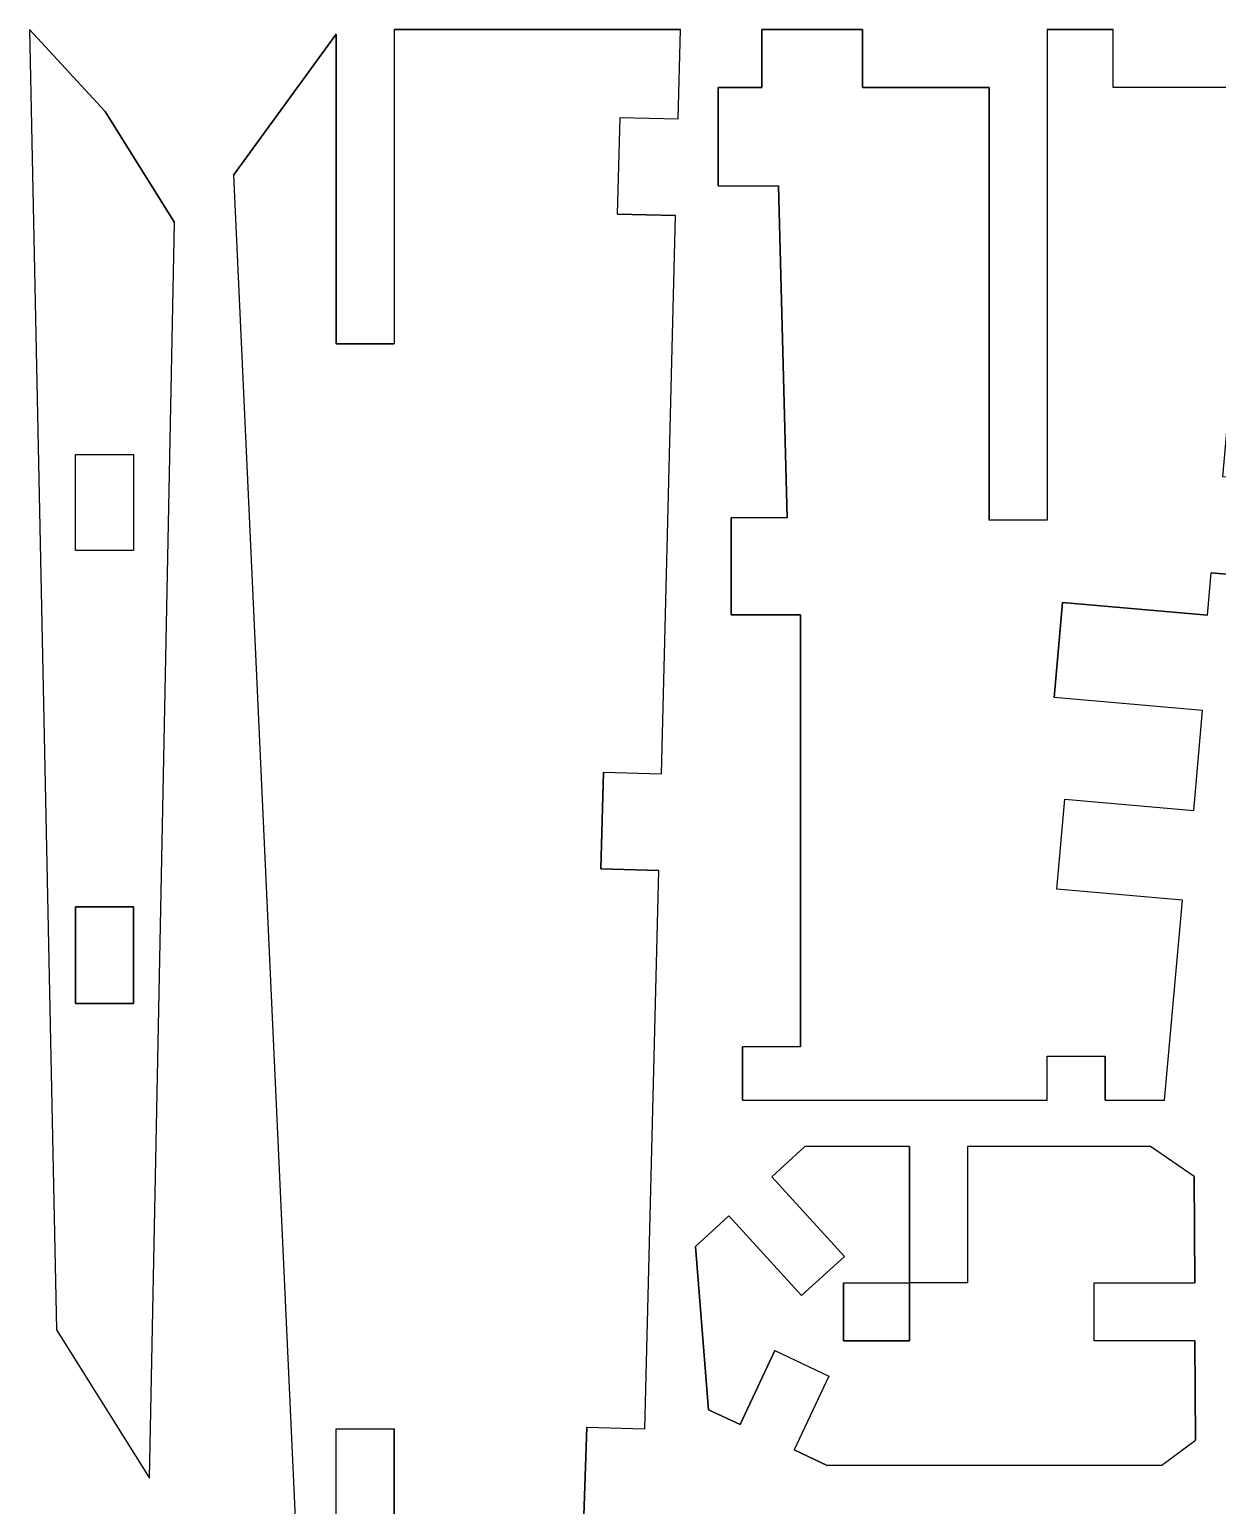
# Model space of a CAD drawing. Extents: x -17.1 to 17.1, y -14.2 to 14.2.
# Drawn here: x -8.4 to -2.26, y 6.28 to 13.91 of the extents above; entities that cross this region are included whole.
import ezdxf

# ---------------------------------------------------------------- set-up
doc = ezdxf.new("R2010")
doc.units = 0
doc.header["$MEASUREMENT"] = 0
doc.layers.add('CAMADA_1', color=7, linetype='CONTINUOUS')

msp = doc.modelspace()

# ---------------------------------------------------------------- linework, layer by layer
at = {"layer": 'CAMADA_1', "color": 250}
for points, knots in [([(-7.64882, 12.91219), (-7.64882, 12.91219), (-7.77868, 6.42175), (-7.77868, 6.42175), (-7.77868, 6.42175), (-7.77868, 6.42175), (-8.25842, 7.18819), (-8.25842, 7.18819), (-8.25842, 7.18819), (-8.25842, 7.18819), (-8.39862, 13.90974), (-8.39862, 13.90974), (-8.39862, 13.90974), (-8.39862, 13.90974), (-8.00844, 13.48672), (-8.00844, 13.48672), (-8.00844, 13.48672), (-8.00844, 13.48672), (-7.64882, 12.91219), (-7.64882, 12.91219)], [0, 0, 0, 0, 0.1666667, 0.1666667, 0.1666667, 0.1666667, 0.3333333, 0.3333333, 0.3333333, 0.3333333, 0.5, 0.5, 0.5, 0.5, 0.6666667, 0.6666667, 0.6666667, 0.6666667, 1, 1, 1, 1]), ([(-5.51903, 6.6852), (-5.51903, 6.6852), (-5.53512, 6.17777), (-5.53512, 6.17777), (-5.53512, 6.17777), (-5.53512, 6.17777), (-6.51478, 6.17777), (-6.51478, 6.17777), (-6.51478, 6.17777), (-6.51478, 6.17777), (-6.51478, 6.67779), (-6.51478, 6.67779), (-6.51478, 6.67779), (-6.51478, 6.67779), (-6.81482, 6.67779), (-6.81482, 6.67779), (-6.81482, 6.67779), (-6.81482, 6.67779), (-6.81478, 6.17777), (-6.81478, 6.17777), (-6.81478, 6.17777), (-6.81478, 6.17777), (-7.02391, 6.17777), (-7.02391, 6.17777), (-7.02391, 6.17777), (-7.02391, 6.17777), (-7.34483, 13.15776), (-7.34483, 13.15776), (-7.34483, 13.15776), (-7.34483, 13.15776), (-6.81478, 13.88494), (-6.81478, 13.88494), (-6.81478, 13.88494), (-6.81478, 13.88494), (-6.81478, 12.28499), (-6.81478, 12.28499), (-6.81478, 12.28499), (-6.81478, 12.28499), (-6.51482, 12.28499), (-6.51482, 12.28499), (-6.51482, 12.28499), (-6.51482, 12.28499), (-6.51478, 13.90974), (-6.51478, 13.90974), (-6.51478, 13.90974), (-6.51478, 13.90974), (-5.03491, 13.90974), (-5.03491, 13.90974), (-5.03491, 13.90974), (-5.03491, 13.90974), (-5.0473, 13.44809), (-5.0473, 13.44809), (-5.0473, 13.44809), (-5.0473, 13.44809), (-5.34719, 13.45571), (-5.34719, 13.45571), (-5.34719, 13.45571), (-5.34719, 13.45571), (-5.35986, 12.95586), (-5.35986, 12.95586), (-5.35986, 12.95586), (-5.35986, 12.95586), (-5.05996, 12.94824), (-5.05996, 12.94824), (-5.05996, 12.94824), (-5.05996, 12.94824), (-5.13316, 10.06284), (-5.13316, 10.06284), (-5.13316, 10.06284), (-5.13316, 10.06284), (-5.43306, 10.07046), (-5.43306, 10.07046), (-5.43306, 10.07046), (-5.43306, 10.07046), (-5.44576, 9.57064), (-5.44576, 9.57064), (-5.44576, 9.57064), (-5.44576, 9.57064), (-5.14586, 9.56302), (-5.14586, 9.56302), (-5.14586, 9.56302), (-5.14586, 9.56302), (-5.21917, 6.67762), (-5.21917, 6.67762), (-5.21917, 6.67762), (-5.21917, 6.67762), (-5.51903, 6.6852), (-5.51903, 6.6852)], [0, 0, 0, 0, 0.0434783, 0.0434783, 0.0434783, 0.0434783, 0.0869565, 0.0869565, 0.0869565, 0.0869565, 0.1304348, 0.1304348, 0.1304348, 0.1304348, 0.173913, 0.173913, 0.173913, 0.173913, 0.2173913, 0.2173913, 0.2173913, 0.2173913, 0.2608696, 0.2608696, 0.2608696, 0.2608696, 0.3043478, 0.3043478, 0.3043478, 0.3043478, 0.3478261, 0.3478261, 0.3478261, 0.3478261, 0.3913043, 0.3913043, 0.3913043, 0.3913043, 0.4347826, 0.4347826, 0.4347826, 0.4347826, 0.4782609, 0.4782609, 0.4782609, 0.4782609, 0.5217391, 0.5217391, 0.5217391, 0.5217391, 0.5652174, 0.5652174, 0.5652174, 0.5652174, 0.6086957, 0.6086957, 0.6086957, 0.6086957, 0.6521739, 0.6521739, 0.6521739, 0.6521739, 0.6956522, 0.6956522, 0.6956522, 0.6956522, 0.7391304, 0.7391304, 0.7391304, 0.7391304, 0.7826087, 0.7826087, 0.7826087, 0.7826087, 0.826087, 0.826087, 0.826087, 0.826087, 0.8695652, 0.8695652, 0.8695652, 0.8695652, 0.9130435, 0.9130435, 0.9130435, 0.9130435, 1, 1, 1, 1]), ([(-2.09829, 13.11176), (-2.09829, 13.11176), (-2.23139, 11.59799), (-2.23139, 11.59799), (-2.23139, 11.59799), (-2.23139, 11.59799), (-1.95922, 11.57403), (-1.95922, 11.57403), (-1.95922, 11.57403), (-1.95922, 11.57403), (-2.00311, 11.07524), (-2.00311, 11.07524), (-2.00311, 11.07524), (-2.00311, 11.07524), (-2.29228, 11.10068), (-2.29228, 11.10068), (-2.29228, 11.10068), (-2.29228, 11.10068), (-2.31151, 10.88224), (-2.31151, 10.88224), (-2.31151, 10.88224), (-2.31151, 10.88224), (-3.06081, 10.9481), (-3.06081, 10.9481), (-3.06081, 10.9481), (-3.06081, 10.9481), (-3.10402, 10.45703), (-3.10402, 10.45703), (-3.10402, 10.45703), (-3.10402, 10.45703), (-2.33698, 10.38958), (-2.33698, 10.38958), (-2.33698, 10.38958), (-2.33698, 10.38958), (-2.38238, 9.87329), (-2.38238, 9.87329), (-2.38238, 9.87329), (-2.38238, 9.87329), (-3.04842, 9.93185), (-3.04842, 9.93185), (-3.04842, 9.93185), (-3.04842, 9.93185), (-3.08935, 9.4665), (-3.08935, 9.4665), (-3.08935, 9.4665), (-3.08935, 9.4665), (-2.44097, 9.40949), (-2.44097, 9.40949), (-2.44097, 9.40949), (-2.44097, 9.40949), (-2.53287, 8.37529), (-2.53287, 8.37529), (-2.53287, 8.37529), (-2.53287, 8.37529), (-2.83926, 8.37529), (-2.83926, 8.37529), (-2.83926, 8.37529), (-2.83926, 8.37529), (-2.83933, 8.52014), (-2.83933, 8.52014), (-2.83933, 8.52014), (-2.83933, 8.52014), (-2.83926, 8.60396), (-2.83926, 8.60396), (-2.83926, 8.60396), (-2.83926, 8.60396), (-3.13926, 8.60396), (-3.13926, 8.60396), (-3.13926, 8.60396), (-3.13926, 8.60396), (-3.13926, 8.37526), (-3.13926, 8.37526), (-3.13926, 8.37526), (-3.13926, 8.37526), (-4.71389, 8.37519), (-4.71389, 8.37519), (-4.71389, 8.37519), (-4.71389, 8.37519), (-4.71389, 8.65148), (-4.71389, 8.65148), (-4.71389, 8.65148), (-4.71389, 8.65148), (-4.41399, 8.65148), (-4.41399, 8.65148), (-4.41399, 8.65148), (-4.41399, 8.65148), (-4.41413, 10.88509), (-4.41413, 10.88509), (-4.41413, 10.88509), (-4.41413, 10.88509), (-4.77188, 10.88509), (-4.77188, 10.88509), (-4.77188, 10.88509), (-4.77188, 10.88509), (-4.77192, 11.38491), (-4.77192, 11.38491), (-4.77192, 11.38491), (-4.77192, 11.38491), (-4.48363, 11.38494), (-4.48363, 11.38494), (-4.48363, 11.38494), (-4.48363, 11.38494), (-4.52737, 13.10191), (-4.52737, 13.10191), (-4.52737, 13.10191), (-4.52737, 13.10191), (-4.84043, 13.10191), (-4.84043, 13.10191), (-4.84043, 13.10191), (-4.84043, 13.10191), (-4.84046, 13.60974), (-4.84046, 13.60974), (-4.84046, 13.60974), (-4.84046, 13.60974), (-4.6144, 13.60974), (-4.6144, 13.60974), (-4.6144, 13.60974), (-4.6144, 13.60974), (-4.6144, 13.90974), (-4.6144, 13.90974), (-4.6144, 13.90974), (-4.6144, 13.90974), (-4.09395, 13.90977), (-4.09395, 13.90977), (-4.09395, 13.90977), (-4.09395, 13.90977), (-4.09395, 13.60977), (-4.09395, 13.60977), (-4.09395, 13.60977), (-4.09395, 13.60977), (-3.43955, 13.60981), (-3.43955, 13.60981), (-3.43955, 13.60981), (-3.43955, 13.60981), (-3.43941, 11.37454), (-3.43941, 11.37454), (-3.43941, 11.37454), (-3.43941, 11.37454), (-3.13962, 11.37454), (-3.13962, 11.37454), (-3.13962, 11.37454), (-3.13962, 11.37454), (-3.13962, 13.90977), (-3.13962, 13.90977), (-3.13962, 13.90977), (-3.13962, 13.90977), (-2.7989, 13.90977), (-2.7989, 13.90977), (-2.7989, 13.90977), (-2.7989, 13.90977), (-2.7989, 13.60984), (-2.7989, 13.60984), (-2.7989, 13.60984), (-2.7989, 13.60984), (-2.04851, 13.60931), (-2.04851, 13.60931), (-2.04851, 13.60931), (-2.04851, 13.60931), (-1.78371, 13.58603), (-1.78371, 13.58603), (-1.78371, 13.58603), (-1.78371, 13.58603), (-1.82749, 13.08794), (-1.82749, 13.08794), (-1.82749, 13.08794), (-1.82749, 13.08794), (-2.09829, 13.11176), (-2.09829, 13.11176)], [0, 0, 0, 0, 0.0232558, 0.0232558, 0.0232558, 0.0232558, 0.0465116, 0.0465116, 0.0465116, 0.0465116, 0.0697674, 0.0697674, 0.0697674, 0.0697674, 0.0930233, 0.0930233, 0.0930233, 0.0930233, 0.1162791, 0.1162791, 0.1162791, 0.1162791, 0.1395349, 0.1395349, 0.1395349, 0.1395349, 0.1627907, 0.1627907, 0.1627907, 0.1627907, 0.1860465, 0.1860465, 0.1860465, 0.1860465, 0.2093023, 0.2093023, 0.2093023, 0.2093023, 0.2325581, 0.2325581, 0.2325581, 0.2325581, 0.255814, 0.255814, 0.255814, 0.255814, 0.2790698, 0.2790698, 0.2790698, 0.2790698, 0.3023256, 0.3023256, 0.3023256, 0.3023256, 0.3255814, 0.3255814, 0.3255814, 0.3255814, 0.3488372, 0.3488372, 0.3488372, 0.3488372, 0.372093, 0.372093, 0.372093, 0.372093, 0.3953488, 0.3953488, 0.3953488, 0.3953488, 0.4186047, 0.4186047, 0.4186047, 0.4186047, 0.4418605, 0.4418605, 0.4418605, 0.4418605, 0.4651163, 0.4651163, 0.4651163, 0.4651163, 0.4883721, 0.4883721, 0.4883721, 0.4883721, 0.5116279, 0.5116279, 0.5116279, 0.5116279, 0.5348837, 0.5348837, 0.5348837, 0.5348837, 0.5581395, 0.5581395, 0.5581395, 0.5581395, 0.5813953, 0.5813953, 0.5813953, 0.5813953, 0.6046512, 0.6046512, 0.6046512, 0.6046512, 0.627907, 0.627907, 0.627907, 0.627907, 0.6511628, 0.6511628, 0.6511628, 0.6511628, 0.6744186, 0.6744186, 0.6744186, 0.6744186, 0.6976744, 0.6976744, 0.6976744, 0.6976744, 0.7209302, 0.7209302, 0.7209302, 0.7209302, 0.744186, 0.744186, 0.744186, 0.744186, 0.7674419, 0.7674419, 0.7674419, 0.7674419, 0.7906977, 0.7906977, 0.7906977, 0.7906977, 0.8139535, 0.8139535, 0.8139535, 0.8139535, 0.8372093, 0.8372093, 0.8372093, 0.8372093, 0.8604651, 0.8604651, 0.8604651, 0.8604651, 0.8837209, 0.8837209, 0.8837209, 0.8837209, 0.9069767, 0.9069767, 0.9069767, 0.9069767, 0.9302326, 0.9302326, 0.9302326, 0.9302326, 0.9534884, 0.9534884, 0.9534884, 0.9534884, 1, 1, 1, 1]), ([(-8.1607, 11.21649), (-8.1607, 11.21649), (-7.8607, 11.21649), (-7.8607, 11.21649), (-7.8607, 11.21649), (-7.8607, 11.21649), (-7.8607, 11.71267), (-7.8607, 11.71267), (-7.8607, 11.71267), (-7.8607, 11.71267), (-8.1607, 11.71267), (-8.1607, 11.71267), (-8.1607, 11.71267), (-8.1607, 11.71267), (-8.1607, 11.21649), (-8.1607, 11.21649)], [0, 0, 0, 0, 0.2, 0.2, 0.2, 0.2, 0.4, 0.4, 0.4, 0.4, 0.6, 0.6, 0.6, 0.6, 1, 1, 1, 1]), ([(-7.8607, 8.87486), (-7.8607, 8.87486), (-7.8607, 9.37485), (-7.8607, 9.37485), (-7.8607, 9.37485), (-7.8607, 9.37485), (-8.1607, 9.37485), (-8.1607, 9.37485), (-8.1607, 9.37485), (-8.1607, 9.37485), (-8.1607, 8.87486), (-8.1607, 8.87486), (-8.1607, 8.87486), (-8.1607, 8.87486), (-7.8607, 8.87486), (-7.8607, 8.87486)], [0, 0, 0, 0, 0.2, 0.2, 0.2, 0.2, 0.4, 0.4, 0.4, 0.4, 0.6, 0.6, 0.6, 0.6, 1, 1, 1, 1]), ([(-4.72705, 6.69871), (-4.72705, 6.69871), (-4.88929, 6.77442), (-4.88929, 6.77442), (-4.88929, 6.77442), (-4.88929, 6.77442), (-4.95734, 7.61939), (-4.95734, 7.61939), (-4.95734, 7.61939), (-4.95734, 7.61939), (-4.78434, 7.77765), (-4.78434, 7.77765), (-4.78434, 7.77765), (-4.78434, 7.77765), (-4.40937, 7.36557), (-4.40937, 7.36557), (-4.40937, 7.36557), (-4.40937, 7.36557), (-4.18726, 7.56729), (-4.18726, 7.56729), (-4.18726, 7.56729), (-4.18726, 7.56729), (-4.56293, 7.98014), (-4.56293, 7.98014), (-4.56293, 7.98014), (-4.56293, 7.98014), (-4.39173, 8.13678), (-4.39173, 8.13678), (-4.39173, 8.13678), (-4.39173, 8.13678), (-3.8512, 8.13678), (-3.8512, 8.13678), (-3.8512, 8.13678), (-3.8512, 8.13678), (-3.8511, 7.43225), (-3.8511, 7.43225), (-3.8511, 7.43225), (-3.8511, 7.43225), (-4.19185, 7.43225), (-4.19185, 7.43225), (-4.19185, 7.43225), (-4.19185, 7.43225), (-4.19181, 7.13224), (-4.19181, 7.13224), (-4.19181, 7.13224), (-4.19181, 7.13224), (-3.85117, 7.13224), (-3.85117, 7.13224), (-3.85117, 7.13224), (-3.85117, 7.13224), (-3.8511, 7.43225), (-3.8511, 7.43225), (-3.8511, 7.43225), (-3.8511, 7.43225), (-3.5511, 7.43225), (-3.5511, 7.43225), (-3.5511, 7.43225), (-3.5511, 7.43225), (-3.5512, 8.13685), (-3.5512, 8.13685), (-3.5512, 8.13685), (-3.5512, 8.13685), (-2.60495, 8.13695), (-2.60495, 8.13695), (-2.60495, 8.13695), (-2.60495, 8.13695), (-2.38033, 7.98089), (-2.38033, 7.98089), (-2.38033, 7.98089), (-2.38033, 7.98089), (-2.37635, 7.43225), (-2.37635, 7.43225), (-2.37635, 7.43225), (-2.37635, 7.43225), (-2.8968, 7.43225), (-2.8968, 7.43225), (-2.8968, 7.43225), (-2.8968, 7.43225), (-2.8968, 7.13224), (-2.8968, 7.13224), (-2.8968, 7.13224), (-2.8968, 7.13224), (-2.37635, 7.13224), (-2.37635, 7.13224), (-2.37635, 7.13224), (-2.37635, 7.13224), (-2.37285, 6.61863), (-2.37285, 6.61863), (-2.37285, 6.61863), (-2.37285, 6.61863), (-2.54635, 6.48842), (-2.54635, 6.48842), (-2.54635, 6.48842), (-2.54635, 6.48842), (-4.27612, 6.48821), (-4.27612, 6.48821), (-4.27612, 6.48821), (-4.27612, 6.48821), (-4.44673, 6.56783), (-4.44673, 6.56783), (-4.44673, 6.56783), (-4.44673, 6.56783), (-4.26734, 6.9495), (-4.26734, 6.9495), (-4.26734, 6.9495), (-4.26734, 6.9495), (-4.54727, 7.08109), (-4.54727, 7.08109), (-4.54727, 7.08109), (-4.54727, 7.08109), (-4.72705, 6.69871), (-4.72705, 6.69871)], [0, 0, 0, 0, 0.0344828, 0.0344828, 0.0344828, 0.0344828, 0.0689655, 0.0689655, 0.0689655, 0.0689655, 0.1034483, 0.1034483, 0.1034483, 0.1034483, 0.137931, 0.137931, 0.137931, 0.137931, 0.1724138, 0.1724138, 0.1724138, 0.1724138, 0.2068966, 0.2068966, 0.2068966, 0.2068966, 0.2413793, 0.2413793, 0.2413793, 0.2413793, 0.2758621, 0.2758621, 0.2758621, 0.2758621, 0.3103448, 0.3103448, 0.3103448, 0.3103448, 0.3448276, 0.3448276, 0.3448276, 0.3448276, 0.3793103, 0.3793103, 0.3793103, 0.3793103, 0.4137931, 0.4137931, 0.4137931, 0.4137931, 0.4482759, 0.4482759, 0.4482759, 0.4482759, 0.4827586, 0.4827586, 0.4827586, 0.4827586, 0.5172414, 0.5172414, 0.5172414, 0.5172414, 0.5517241, 0.5517241, 0.5517241, 0.5517241, 0.5862069, 0.5862069, 0.5862069, 0.5862069, 0.6206897, 0.6206897, 0.6206897, 0.6206897, 0.6551724, 0.6551724, 0.6551724, 0.6551724, 0.6896552, 0.6896552, 0.6896552, 0.6896552, 0.7241379, 0.7241379, 0.7241379, 0.7241379, 0.7586207, 0.7586207, 0.7586207, 0.7586207, 0.7931034, 0.7931034, 0.7931034, 0.7931034, 0.8275862, 0.8275862, 0.8275862, 0.8275862, 0.862069, 0.862069, 0.862069, 0.862069, 0.8965517, 0.8965517, 0.8965517, 0.8965517, 0.9310345, 0.9310345, 0.9310345, 0.9310345, 1, 1, 1, 1])]:
    msp.add_open_spline(points, degree=3, knots=knots, dxfattribs=at)
for points in [[(-8.39862, 13.90974), (-8.39862, 13.90974), (-8.25842, 7.18819), (-8.25842, 7.18819)], [(-8.00844, 13.48672), (-8.00844, 13.48672), (-8.39862, 13.90974), (-8.39862, 13.90974)], [(-7.34483, 13.15776), (-7.34483, 13.15776), (-6.81478, 13.88494), (-6.81478, 13.88494)], [(-6.81478, 13.88494), (-6.81478, 13.88494), (-6.81478, 12.28499), (-6.81478, 12.28499)], [(-6.51478, 13.90974), (-6.51478, 13.90974), (-6.51482, 12.28499), (-6.51482, 12.28499)], [(-6.51478, 13.90974), (-6.51478, 13.90974), (-5.03491, 13.90974), (-5.03491, 13.90974)], [(-5.0473, 13.44809), (-5.0473, 13.44809), (-5.03491, 13.90974), (-5.03491, 13.90974)], [(-4.6144, 13.90974), (-4.6144, 13.90974), (-4.09395, 13.90977), (-4.09395, 13.90977)], [(-4.6144, 13.60974), (-4.6144, 13.60974), (-4.6144, 13.90974), (-4.6144, 13.90974)], [(-4.09395, 13.90977), (-4.09395, 13.90977), (-4.09395, 13.60977), (-4.09395, 13.60977)], [(-3.13962, 13.90977), (-3.13962, 13.90977), (-2.7989, 13.90977), (-2.7989, 13.90977)], [(-3.13962, 13.90977), (-3.13962, 13.90977), (-3.13962, 11.37454), (-3.13962, 11.37454)], [(-2.7989, 13.60984), (-2.7989, 13.60984), (-2.7989, 13.90977), (-2.7989, 13.90977)], [(-4.84043, 13.10191), (-4.84043, 13.10191), (-4.84046, 13.60974), (-4.84046, 13.60974)], [(-4.84046, 13.60974), (-4.84046, 13.60974), (-4.6144, 13.60974), (-4.6144, 13.60974)], [(-4.09395, 13.60977), (-4.09395, 13.60977), (-3.43955, 13.60981), (-3.43955, 13.60981)], [(-3.43955, 13.60981), (-3.43955, 13.60981), (-3.43941, 11.37454), (-3.43941, 11.37454)], [(-2.04851, 13.60931), (-2.04851, 13.60931), (-2.7989, 13.60984), (-2.7989, 13.60984)], [(-8.00844, 13.48672), (-8.00844, 13.48672), (-7.64882, 12.91219), (-7.64882, 12.91219)], [(-5.35986, 12.95586), (-5.35986, 12.95586), (-5.34719, 13.45571), (-5.34719, 13.45571)], [(-5.34719, 13.45571), (-5.34719, 13.45571), (-5.0473, 13.44809), (-5.0473, 13.44809)], [(-7.34483, 13.15776), (-7.34483, 13.15776), (-7.02391, 6.17777), (-7.02391, 6.17777)], [(-4.84043, 13.10191), (-4.84043, 13.10191), (-4.52737, 13.10191), (-4.52737, 13.10191)], [(-4.48363, 11.38494), (-4.48363, 11.38494), (-4.52737, 13.10191), (-4.52737, 13.10191)], [(-7.77868, 6.42175), (-7.77868, 6.42175), (-7.64882, 12.91219), (-7.64882, 12.91219)], [(-5.35986, 12.95586), (-5.35986, 12.95586), (-5.05996, 12.94824), (-5.05996, 12.94824)], [(-5.13316, 10.06284), (-5.13316, 10.06284), (-5.05996, 12.94824), (-5.05996, 12.94824)], [(-6.81478, 12.28499), (-6.81478, 12.28499), (-6.51482, 12.28499), (-6.51482, 12.28499)], [(-8.1607, 11.21649), (-8.1607, 11.21649), (-8.1607, 11.71267), (-8.1607, 11.71267)], [(-8.1607, 11.71267), (-8.1607, 11.71267), (-7.8607, 11.71267), (-7.8607, 11.71267)], [(-7.8607, 11.71267), (-7.8607, 11.71267), (-7.8607, 11.21649), (-7.8607, 11.21649)], [(-4.48363, 11.38494), (-4.48363, 11.38494), (-4.77192, 11.38491), (-4.77192, 11.38491)], [(-4.77188, 10.88509), (-4.77188, 10.88509), (-4.77192, 11.38491), (-4.77192, 11.38491)], [(-3.13962, 11.37454), (-3.13962, 11.37454), (-3.43941, 11.37454), (-3.43941, 11.37454)], [(-7.8607, 11.21649), (-7.8607, 11.21649), (-8.1607, 11.21649), (-8.1607, 11.21649)], [(-2.31151, 10.88224), (-2.31151, 10.88224), (-2.29228, 11.10068), (-2.29228, 11.10068)], [(-2.00311, 11.07524), (-2.00311, 11.07524), (-2.29228, 11.10068), (-2.29228, 11.10068)], [(-3.06081, 10.9481), (-3.06081, 10.9481), (-3.10402, 10.45703), (-3.10402, 10.45703)], [(-2.31151, 10.88224), (-2.31151, 10.88224), (-3.06081, 10.9481), (-3.06081, 10.9481)], [(-4.41413, 10.88509), (-4.41413, 10.88509), (-4.77188, 10.88509), (-4.77188, 10.88509)], [(-4.41399, 8.65148), (-4.41399, 8.65148), (-4.41413, 10.88509), (-4.41413, 10.88509)], [(-2.33698, 10.38958), (-2.33698, 10.38958), (-3.10402, 10.45703), (-3.10402, 10.45703)], [(-2.38238, 9.87329), (-2.38238, 9.87329), (-2.33698, 10.38958), (-2.33698, 10.38958)], [(-5.43306, 10.07046), (-5.43306, 10.07046), (-5.44576, 9.57064), (-5.44576, 9.57064)], [(-5.43306, 10.07046), (-5.43306, 10.07046), (-5.13316, 10.06284), (-5.13316, 10.06284)], [(-3.08935, 9.4665), (-3.08935, 9.4665), (-3.04842, 9.93185), (-3.04842, 9.93185)], [(-3.04842, 9.93185), (-3.04842, 9.93185), (-2.38238, 9.87329), (-2.38238, 9.87329)], [(-5.44576, 9.57064), (-5.44576, 9.57064), (-5.14586, 9.56302), (-5.14586, 9.56302)], [(-5.21917, 6.67762), (-5.21917, 6.67762), (-5.14586, 9.56302), (-5.14586, 9.56302)], [(-2.44097, 9.40949), (-2.44097, 9.40949), (-3.08935, 9.4665), (-3.08935, 9.4665)], [(-2.53287, 8.37529), (-2.53287, 8.37529), (-2.44097, 9.40949), (-2.44097, 9.40949)], [(-7.8607, 9.37485), (-7.8607, 9.37485), (-8.1607, 9.37485), (-8.1607, 9.37485)], [(-8.1607, 9.37485), (-8.1607, 9.37485), (-8.1607, 8.87486), (-8.1607, 8.87486)], [(-7.8607, 8.87486), (-7.8607, 8.87486), (-7.8607, 9.37485), (-7.8607, 9.37485)], [(-8.1607, 8.87486), (-8.1607, 8.87486), (-7.8607, 8.87486), (-7.8607, 8.87486)], [(-4.41399, 8.65148), (-4.41399, 8.65148), (-4.71389, 8.65148), (-4.71389, 8.65148)], [(-4.71389, 8.37519), (-4.71389, 8.37519), (-4.71389, 8.65148), (-4.71389, 8.65148)], [(-3.13926, 8.60396), (-3.13926, 8.60396), (-2.83926, 8.60396), (-2.83926, 8.60396)], [(-3.13926, 8.37526), (-3.13926, 8.37526), (-3.13926, 8.60396), (-3.13926, 8.60396)], [(-2.83933, 8.52014), (-2.83933, 8.52014), (-2.83926, 8.60396), (-2.83926, 8.60396)], [(-2.83926, 8.37529), (-2.83926, 8.37529), (-2.83933, 8.52014), (-2.83933, 8.52014)], [(-4.71389, 8.37519), (-4.71389, 8.37519), (-3.13926, 8.37526), (-3.13926, 8.37526)], [(-2.83926, 8.37529), (-2.83926, 8.37529), (-2.53287, 8.37529), (-2.53287, 8.37529)], [(-4.39173, 8.13678), (-4.39173, 8.13678), (-4.56293, 7.98014), (-4.56293, 7.98014)], [(-3.8512, 8.13678), (-3.8512, 8.13678), (-4.39173, 8.13678), (-4.39173, 8.13678)], [(-3.8512, 8.13678), (-3.8512, 8.13678), (-3.8511, 7.43225), (-3.8511, 7.43225)], [(-2.60495, 8.13695), (-2.60495, 8.13695), (-3.5512, 8.13685), (-3.5512, 8.13685)], [(-3.5512, 8.13685), (-3.5512, 8.13685), (-3.5511, 7.43225), (-3.5511, 7.43225)], [(-2.38033, 7.98089), (-2.38033, 7.98089), (-2.60495, 8.13695), (-2.60495, 8.13695)], [(-4.18726, 7.56729), (-4.18726, 7.56729), (-4.56293, 7.98014), (-4.56293, 7.98014)], [(-2.38033, 7.98089), (-2.38033, 7.98089), (-2.37635, 7.43225), (-2.37635, 7.43225)], [(-4.78434, 7.77765), (-4.78434, 7.77765), (-4.95734, 7.61939), (-4.95734, 7.61939)], [(-4.78434, 7.77765), (-4.78434, 7.77765), (-4.40937, 7.36557), (-4.40937, 7.36557)], [(-4.88929, 6.77442), (-4.88929, 6.77442), (-4.95734, 7.61939), (-4.95734, 7.61939)], [(-4.40937, 7.36557), (-4.40937, 7.36557), (-4.18726, 7.56729), (-4.18726, 7.56729)], [(-4.19185, 7.43225), (-4.19185, 7.43225), (-3.8511, 7.43225), (-3.8511, 7.43225)], [(-4.19185, 7.43225), (-4.19185, 7.43225), (-4.19181, 7.13224), (-4.19181, 7.13224)], [(-3.85117, 7.13224), (-3.85117, 7.13224), (-3.8511, 7.43225), (-3.8511, 7.43225)], [(-3.5511, 7.43225), (-3.5511, 7.43225), (-3.8511, 7.43225), (-3.8511, 7.43225)], [(-2.8968, 7.43225), (-2.8968, 7.43225), (-2.37635, 7.43225), (-2.37635, 7.43225)], [(-2.8968, 7.13224), (-2.8968, 7.13224), (-2.8968, 7.43225), (-2.8968, 7.43225)], [(-8.25842, 7.18819), (-8.25842, 7.18819), (-7.77868, 6.42175), (-7.77868, 6.42175)], [(-4.19181, 7.13224), (-4.19181, 7.13224), (-3.85117, 7.13224), (-3.85117, 7.13224)], [(-2.37635, 7.13224), (-2.37635, 7.13224), (-2.8968, 7.13224), (-2.8968, 7.13224)], [(-2.37635, 7.13224), (-2.37635, 7.13224), (-2.37285, 6.61863), (-2.37285, 6.61863)], [(-4.54727, 7.08109), (-4.54727, 7.08109), (-4.72705, 6.69871), (-4.72705, 6.69871)], [(-4.54727, 7.08109), (-4.54727, 7.08109), (-4.26734, 6.9495), (-4.26734, 6.9495)], [(-4.26734, 6.9495), (-4.26734, 6.9495), (-4.44673, 6.56783), (-4.44673, 6.56783)], [(-4.72705, 6.69871), (-4.72705, 6.69871), (-4.88929, 6.77442), (-4.88929, 6.77442)], [(-6.81482, 6.67779), (-6.81482, 6.67779), (-6.51478, 6.67779), (-6.51478, 6.67779)], [(-6.81478, 6.17777), (-6.81478, 6.17777), (-6.81482, 6.67779), (-6.81482, 6.67779)], [(-6.51478, 6.17777), (-6.51478, 6.17777), (-6.51478, 6.67779), (-6.51478, 6.67779)], [(-5.51903, 6.6852), (-5.51903, 6.6852), (-5.53512, 6.17777), (-5.53512, 6.17777)], [(-5.51903, 6.6852), (-5.51903, 6.6852), (-5.21917, 6.67762), (-5.21917, 6.67762)], [(-4.27612, 6.48821), (-4.27612, 6.48821), (-4.44673, 6.56783), (-4.44673, 6.56783)], [(-2.54635, 6.48842), (-2.54635, 6.48842), (-2.37285, 6.61863), (-2.37285, 6.61863)], [(-2.54635, 6.48842), (-2.54635, 6.48842), (-4.27612, 6.48821), (-4.27612, 6.48821)]]:
    msp.add_open_spline(points, degree=3, dxfattribs=at)

doc.saveas('drawing.dxf')
